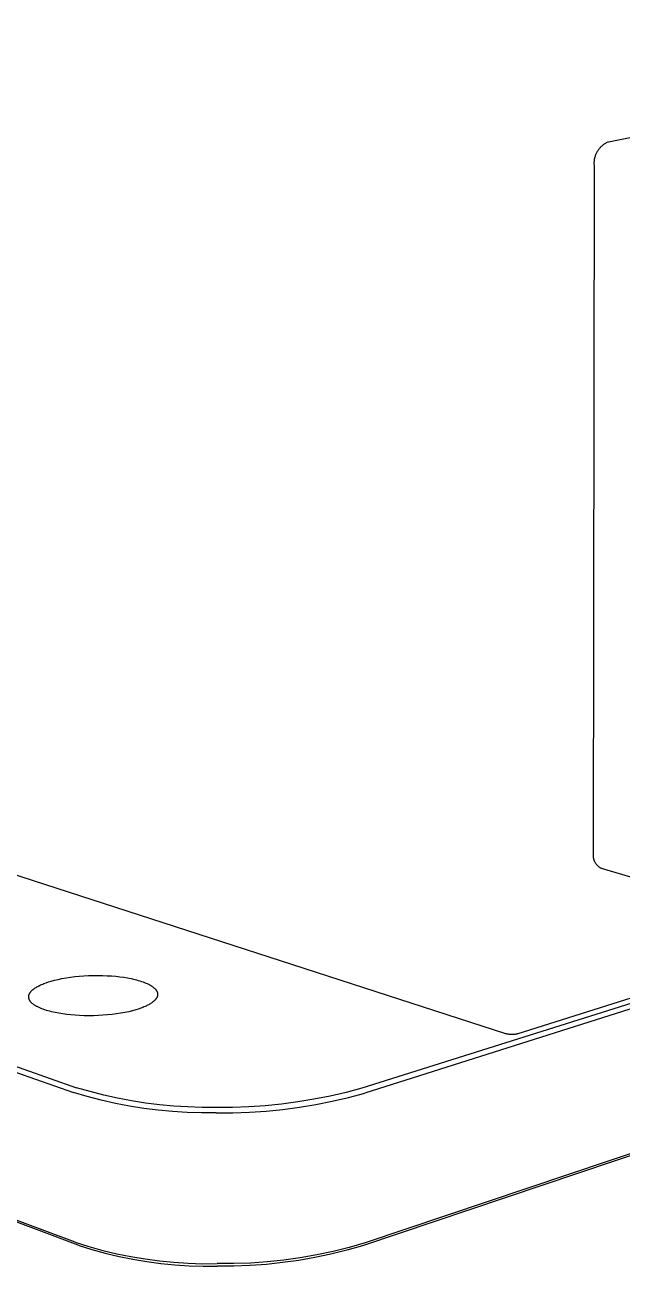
# Model space of a CAD drawing. Header units: millimetres. Extents: x -573 to 3430, y 0 to 3769.
# Drawn here: x 1530.9 to 1582.6, y 232 to 339.3 of the extents above; entities that cross this region are included whole.
import ezdxf

# ---------------------------------------------------------------- set-up
doc = ezdxf.new("R2010")
doc.units = ezdxf.units.MM
doc.layers.add('01 Basic thick', color=7, linetype='Continuous', lineweight=35)

msp = doc.modelspace()

# ---------------------------------------------------------------- linework, layer by layer
at = {"layer": '01 Basic thick', "lineweight": -3}
for p, q in [((1652.208, 343.025), (1581.363, 329.172)), ((1839.818, 335.619), (1560.049, 247.367)), ((1840.007, 335.393), (1560.294, 246.942)), ((1834.781, 334.295), (1573.54, 252.074)), ((1580.473, 328.475), (1580.435, 328.419)), ((1580.513, 328.53), (1580.473, 328.475)), ((1580.555, 328.583), (1580.513, 328.53)), ((1580.598, 328.634), (1580.555, 328.583)), ((1580.644, 328.684), (1580.598, 328.634)), ((1580.69, 328.733), (1580.644, 328.684)), ((1580.739, 328.78), (1580.69, 328.733)), ((1580.789, 328.825), (1580.739, 328.78)), ((1580.841, 328.868), (1580.789, 328.825)), ((1580.894, 328.91), (1580.841, 328.868)), ((1580.948, 328.949), (1580.894, 328.91)), ((1581.004, 328.987), (1580.948, 328.949)), ((1581.061, 329.023), (1581.004, 328.987)), ((1581.12, 329.057), (1581.061, 329.023)), ((1581.179, 329.089), (1581.12, 329.057)), ((1581.24, 329.119), (1581.179, 329.089)), ((1581.301, 329.146), (1581.24, 329.119)), ((1581.363, 329.172), (1581.301, 329.146)), ((1839.259, 327.683), (1560.105, 233.743)), ((1839.476, 327.853), (1560.348, 233.995)), ((1580.116, 327.403), (1580.115, 327.335)), ((1580.119, 327.47), (1580.116, 327.403)), ((1580.124, 327.537), (1580.119, 327.47)), ((1580.132, 327.604), (1580.124, 327.537)), ((1580.142, 327.671), (1580.132, 327.604)), ((1580.155, 327.737), (1580.142, 327.671)), ((1580.169, 327.803), (1580.155, 327.737)), ((1580.186, 327.869), (1580.169, 327.803)), ((1580.205, 327.933), (1580.186, 327.869)), ((1580.227, 327.997), (1580.205, 327.933)), ((1580.25, 328.06), (1580.227, 327.997)), ((1580.276, 328.123), (1580.25, 328.06)), ((1580.304, 328.184), (1580.276, 328.123)), ((1580.334, 328.245), (1580.304, 328.184)), ((1580.366, 328.304), (1580.334, 328.245)), ((1580.4, 328.362), (1580.366, 328.304)), ((1580.435, 328.419), (1580.4, 328.362)), ((1580.12, 327.201), (1580.044, 267.684)), ((1580.115, 327.335), (1580.116, 327.268)), ((1580.116, 327.268), (1580.12, 327.201)), ((1572.492, 252.078), (1457.209, 289.405)), ((1443.239, 279.461), (1535.111, 246.985)), ((1443.486, 279.809), (1535.377, 247.409)), ((1535.253, 234.041), (1443.632, 268.468)), ((1535.525, 233.788), (1443.898, 268.241)), ((1580.036, 267.597), (1580.035, 267.554)), ((1580.035, 267.554), (1580.035, 267.51)), ((1580.035, 267.51), (1580.036, 267.467)), ((1580.04, 267.641), (1580.036, 267.597)), ((1580.036, 267.467), (1580.039, 267.424)), ((1580.039, 267.424), (1580.043, 267.38)), ((1580.044, 267.684), (1580.04, 267.641)), ((1580.043, 267.38), (1580.048, 267.337)), ((1580.048, 267.337), (1580.056, 267.294)), ((1580.056, 267.294), (1580.064, 267.252)), ((1580.064, 267.252), (1580.074, 267.21)), ((1580.074, 267.21), (1580.086, 267.168)), ((1580.086, 267.168), (1580.099, 267.126)), ((1580.099, 267.126), (1580.113, 267.085)), ((1580.113, 267.085), (1580.129, 267.045)), ((1580.129, 267.045), (1580.146, 267.005)), ((1580.146, 267.005), (1580.164, 266.965)), ((1580.164, 266.965), (1580.184, 266.927)), ((1580.184, 266.927), (1580.205, 266.889)), ((1580.205, 266.889), (1580.227, 266.851)), ((1580.227, 266.851), (1580.251, 266.815)), ((1580.251, 266.815), (1580.275, 266.779)), ((1580.275, 266.779), (1580.301, 266.744)), ((1580.301, 266.744), (1580.329, 266.71)), ((1580.329, 266.71), (1580.357, 266.677)), ((1580.357, 266.677), (1580.386, 266.645)), ((1580.386, 266.645), (1580.417, 266.614)), ((1580.417, 266.614), (1580.448, 266.585)), ((1580.448, 266.585), (1580.481, 266.556)), ((1580.481, 266.556), (1580.514, 266.528)), ((1580.514, 266.528), (1580.549, 266.502)), ((1580.549, 266.502), (1580.584, 266.476)), ((1580.584, 266.476), (1580.62, 266.452)), ((1580.62, 266.452), (1580.657, 266.429)), ((1580.657, 266.429), (1580.695, 266.408)), ((1580.695, 266.408), (1580.733, 266.387)), ((1580.733, 266.387), (1580.772, 266.368)), ((1583.303, 265.617), (1580.779, 266.366)), ((1532.756, 256.483), (1532.963, 256.552)), ((1532.963, 256.552), (1533.179, 256.618)), ((1533.179, 256.618), (1533.474, 256.698)), ((1533.474, 256.698), (1533.79, 256.773)), ((1533.79, 256.773), (1534.126, 256.842)), ((1534.126, 256.842), (1534.48, 256.905)), ((1534.48, 256.905), (1534.85, 256.961)), ((1534.85, 256.961), (1535.233, 257.008)), ((1535.233, 257.008), (1535.626, 257.048)), ((1535.626, 257.048), (1536.027, 257.078)), ((1536.027, 257.078), (1536.431, 257.099)), ((1536.431, 257.099), (1536.837, 257.111)), ((1536.837, 257.111), (1537.241, 257.114)), ((1537.241, 257.114), (1537.639, 257.108)), ((1537.639, 257.108), (1538.028, 257.093)), ((1538.028, 257.093), (1538.407, 257.069)), ((1538.407, 257.069), (1538.772, 257.038)), ((1538.772, 257.038), (1539.122, 257)), ((1539.122, 257), (1539.461, 256.954)), ((1539.461, 256.954), (1539.794, 256.9)), ((1539.794, 256.9), (1540.118, 256.837)), ((1540.118, 256.837), (1540.429, 256.766)), ((1540.429, 256.766), (1540.579, 256.727)), ((1540.579, 256.727), (1540.725, 256.687)), ((1540.725, 256.687), (1540.867, 256.645)), ((1540.867, 256.645), (1541.004, 256.6)), ((1541.004, 256.6), (1541.135, 256.554)), ((1541.135, 256.554), (1541.261, 256.507)), ((1531.278, 255.441), (1531.282, 255.453)), ((1531.282, 255.453), (1531.286, 255.464)), ((1531.286, 255.464), (1531.291, 255.476)), ((1531.291, 255.476), (1531.296, 255.488)), ((1531.296, 255.488), (1531.301, 255.499)), ((1531.301, 255.499), (1531.306, 255.511)), ((1531.306, 255.511), (1531.311, 255.523)), ((1531.311, 255.523), (1531.317, 255.534)), ((1531.317, 255.534), (1531.329, 255.558)), ((1531.329, 255.558), (1531.342, 255.581)), ((1531.342, 255.581), (1531.356, 255.605)), ((1531.356, 255.605), (1531.372, 255.628)), ((1531.372, 255.628), (1531.388, 255.651)), ((1531.388, 255.651), (1531.405, 255.675)), ((1531.405, 255.675), (1531.423, 255.698)), ((1531.423, 255.698), (1531.443, 255.721)), ((1531.443, 255.721), (1531.463, 255.744)), ((1531.463, 255.744), (1531.484, 255.768)), ((1531.484, 255.768), (1531.506, 255.791)), ((1531.506, 255.791), (1531.53, 255.814)), ((1531.53, 255.814), (1531.554, 255.837)), ((1531.554, 255.837), (1531.579, 255.86)), ((1531.579, 255.86), (1531.606, 255.883)), ((1531.606, 255.883), (1531.633, 255.905)), ((1531.633, 255.905), (1531.661, 255.928)), ((1531.661, 255.928), (1531.691, 255.951)), ((1531.691, 255.951), (1531.752, 255.995)), ((1531.752, 255.995), (1531.817, 256.04)), ((1531.817, 256.04), (1531.886, 256.083)), ((1531.886, 256.083), (1531.959, 256.127)), ((1531.959, 256.127), (1532.035, 256.169)), ((1532.035, 256.169), (1532.114, 256.211)), ((1532.114, 256.211), (1532.197, 256.252)), ((1532.197, 256.252), (1532.283, 256.293)), ((1532.283, 256.293), (1532.372, 256.332)), ((1532.372, 256.332), (1532.464, 256.371)), ((1532.464, 256.371), (1532.558, 256.409)), ((1532.558, 256.409), (1532.756, 256.483)), ((1541.261, 256.507), (1541.381, 256.458)), ((1541.381, 256.458), (1541.496, 256.407)), ((1541.496, 256.407), (1541.604, 256.355)), ((1541.604, 256.355), (1541.655, 256.328)), ((1541.655, 256.328), (1541.705, 256.301)), ((1541.705, 256.301), (1541.753, 256.274)), ((1541.753, 256.274), (1541.8, 256.247)), ((1541.8, 256.247), (1541.845, 256.219)), ((1541.845, 256.219), (1541.888, 256.191)), ((1541.888, 256.191), (1541.929, 256.163)), ((1541.929, 256.163), (1541.969, 256.134)), ((1541.969, 256.134), (1542.007, 256.106)), ((1542.007, 256.106), (1542.043, 256.077)), ((1542.043, 256.077), (1542.077, 256.048)), ((1542.077, 256.048), (1542.11, 256.018)), ((1542.11, 256.018), (1542.141, 255.989)), ((1542.141, 255.989), (1542.17, 255.96)), ((1542.17, 255.96), (1542.183, 255.945)), ((1542.183, 255.945), (1542.197, 255.93)), ((1542.197, 255.93), (1542.21, 255.915)), ((1542.21, 255.915), (1542.222, 255.9)), ((1542.222, 255.9), (1542.234, 255.885)), ((1542.234, 255.885), (1542.246, 255.871)), ((1542.246, 255.871), (1542.257, 255.856)), ((1542.257, 255.856), (1542.267, 255.841)), ((1542.267, 255.841), (1542.277, 255.826)), ((1542.277, 255.826), (1542.287, 255.811)), ((1542.287, 255.811), (1542.296, 255.796)), ((1542.296, 255.796), (1542.305, 255.781)), ((1542.305, 255.781), (1542.314, 255.766)), ((1542.314, 255.766), (1542.322, 255.751)), ((1542.322, 255.751), (1542.329, 255.736)), ((1542.329, 255.736), (1542.336, 255.721)), ((1542.336, 255.721), (1542.343, 255.706)), ((1542.343, 255.706), (1542.349, 255.691)), ((1542.349, 255.691), (1542.355, 255.676)), ((1542.355, 255.676), (1542.36, 255.661)), ((1542.36, 255.661), (1542.365, 255.646)), ((1542.365, 255.646), (1542.37, 255.631)), ((1542.37, 255.631), (1542.374, 255.616)), ((1542.374, 255.616), (1542.377, 255.601)), ((1542.377, 255.601), (1542.381, 255.586)), ((1542.381, 255.586), (1542.383, 255.571)), ((1542.383, 255.571), (1542.386, 255.556)), ((1542.386, 255.556), (1542.388, 255.542)), ((1542.388, 255.542), (1542.389, 255.527)), ((1542.389, 255.527), (1542.39, 255.512)), ((1542.39, 255.512), (1542.391, 255.497)), ((1542.391, 255.449), (1542.39, 255.437)), ((1542.391, 255.497), (1542.392, 255.482)), ((1542.392, 255.482), (1542.391, 255.471)), ((1542.391, 255.471), (1542.391, 255.46)), ((1542.391, 255.46), (1542.391, 255.449)), ((1531.249, 255.268), (1531.25, 255.279)), ((1531.249, 255.256), (1531.249, 255.268)), ((1531.25, 255.242), (1531.249, 255.256)), ((1531.25, 255.291), (1531.251, 255.302)), ((1531.25, 255.279), (1531.25, 255.291)), ((1531.251, 255.227), (1531.25, 255.242)), ((1531.251, 255.302), (1531.252, 255.314)), ((1531.252, 255.212), (1531.251, 255.227)), ((1531.252, 255.314), (1531.253, 255.325)), ((1531.253, 255.198), (1531.252, 255.212)), ((1531.253, 255.325), (1531.254, 255.337)), ((1531.255, 255.183), (1531.253, 255.198)), ((1531.254, 255.337), (1531.256, 255.348)), ((1531.258, 255.168), (1531.255, 255.183)), ((1531.256, 255.348), (1531.258, 255.36)), ((1531.258, 255.36), (1531.26, 255.371)), ((1531.26, 255.153), (1531.258, 255.168)), ((1531.26, 255.371), (1531.263, 255.383)), ((1531.264, 255.138), (1531.26, 255.153)), ((1531.263, 255.383), (1531.265, 255.395)), ((1531.267, 255.124), (1531.264, 255.138)), ((1531.265, 255.395), (1531.268, 255.406)), ((1531.271, 255.109), (1531.267, 255.124)), ((1531.268, 255.406), (1531.271, 255.418)), ((1531.271, 255.418), (1531.275, 255.429)), ((1531.276, 255.094), (1531.271, 255.109)), ((1531.275, 255.429), (1531.278, 255.441)), ((1531.281, 255.079), (1531.276, 255.094)), ((1531.286, 255.064), (1531.281, 255.079)), ((1531.292, 255.049), (1531.286, 255.064)), ((1531.298, 255.034), (1531.292, 255.049)), ((1531.305, 255.019), (1531.298, 255.034)), ((1531.312, 255.004), (1531.305, 255.019)), ((1531.319, 254.989), (1531.312, 255.004)), ((1531.327, 254.974), (1531.319, 254.989)), ((1531.336, 254.959), (1531.327, 254.974)), ((1531.344, 254.945), (1531.336, 254.959)), ((1531.354, 254.93), (1531.344, 254.945)), ((1531.363, 254.915), (1531.354, 254.93)), ((1531.374, 254.9), (1531.363, 254.915)), ((1531.384, 254.885), (1531.374, 254.9)), ((1531.395, 254.87), (1531.384, 254.885)), ((1531.407, 254.855), (1531.395, 254.87)), ((1531.419, 254.84), (1531.407, 254.855)), ((1531.431, 254.826), (1531.419, 254.84)), ((1531.444, 254.811), (1531.431, 254.826)), ((1531.471, 254.781), (1531.444, 254.811)), ((1531.5, 254.752), (1531.471, 254.781)), ((1531.53, 254.722), (1531.5, 254.752)), ((1531.563, 254.693), (1531.53, 254.722)), ((1531.597, 254.664), (1531.563, 254.693)), ((1531.633, 254.635), (1531.597, 254.664)), ((1531.671, 254.607), (1531.633, 254.635)), ((1531.711, 254.578), (1531.671, 254.607)), ((1531.752, 254.55), (1531.711, 254.578)), ((1531.795, 254.522), (1531.752, 254.55)), ((1531.84, 254.494), (1531.795, 254.522)), ((1531.886, 254.467), (1531.84, 254.494)), ((1531.935, 254.44), (1531.886, 254.467)), ((1531.985, 254.413), (1531.935, 254.44)), ((1532.036, 254.386), (1531.985, 254.413)), ((1532.144, 254.334), (1532.036, 254.386)), ((1541.214, 254.384), (1541.122, 254.347)), ((1541.304, 254.423), (1541.214, 254.384)), ((1541.39, 254.462), (1541.304, 254.423)), ((1541.474, 254.503), (1541.39, 254.462)), ((1541.554, 254.544), (1541.474, 254.503)), ((1541.632, 254.585), (1541.554, 254.544)), ((1541.705, 254.627), (1541.632, 254.585)), ((1541.776, 254.67), (1541.705, 254.627)), ((1541.842, 254.713), (1541.776, 254.67)), ((1541.906, 254.757), (1541.842, 254.713)), ((1541.965, 254.801), (1541.906, 254.757)), ((1541.993, 254.823), (1541.965, 254.801)), ((1542.021, 254.846), (1541.993, 254.823)), ((1542.047, 254.868), (1542.021, 254.846)), ((1542.072, 254.891), (1542.047, 254.868)), ((1542.097, 254.913), (1542.072, 254.891)), ((1542.12, 254.936), (1542.097, 254.913)), ((1542.143, 254.958), (1542.12, 254.936)), ((1542.165, 254.981), (1542.143, 254.958)), ((1542.185, 255.004), (1542.165, 254.981)), ((1542.205, 255.027), (1542.185, 255.004)), ((1542.223, 255.05), (1542.205, 255.027)), ((1542.241, 255.073), (1542.223, 255.05)), ((1542.258, 255.095), (1542.241, 255.073)), ((1542.273, 255.118), (1542.258, 255.095)), ((1542.288, 255.141), (1542.273, 255.118)), ((1542.302, 255.164), (1542.288, 255.141)), ((1542.314, 255.187), (1542.302, 255.164)), ((1542.326, 255.21), (1542.314, 255.187)), ((1542.337, 255.233), (1542.326, 255.21)), ((1542.342, 255.244), (1542.337, 255.233)), ((1542.347, 255.256), (1542.342, 255.244)), ((1542.351, 255.267), (1542.347, 255.256)), ((1542.355, 255.279), (1542.351, 255.267)), ((1542.359, 255.29), (1542.355, 255.279)), ((1542.363, 255.302), (1542.359, 255.29)), ((1542.367, 255.313), (1542.363, 255.302)), ((1542.37, 255.324), (1542.367, 255.313)), ((1542.373, 255.336), (1542.37, 255.324)), ((1542.376, 255.347), (1542.373, 255.336)), ((1542.379, 255.358), (1542.376, 255.347)), ((1542.381, 255.37), (1542.379, 255.358)), ((1542.383, 255.381), (1542.381, 255.37)), ((1542.385, 255.392), (1542.383, 255.381)), ((1542.387, 255.404), (1542.385, 255.392)), ((1542.388, 255.415), (1542.387, 255.404)), ((1542.389, 255.426), (1542.388, 255.415)), ((1542.39, 255.437), (1542.389, 255.426)), ((1532.259, 254.283), (1532.144, 254.334)), ((1532.379, 254.234), (1532.259, 254.283)), ((1532.506, 254.186), (1532.379, 254.234)), ((1532.638, 254.14), (1532.506, 254.186)), ((1532.775, 254.095), (1532.638, 254.14)), ((1532.917, 254.053), (1532.775, 254.095)), ((1533.064, 254.012), (1532.917, 254.053)), ((1533.215, 253.974), (1533.064, 254.012)), ((1533.529, 253.902), (1533.215, 253.974)), ((1533.855, 253.839), (1533.529, 253.902)), ((1534.191, 253.785), (1533.855, 253.839)), ((1534.534, 253.739), (1534.191, 253.785)), ((1534.888, 253.7), (1534.534, 253.739)), ((1535.257, 253.669), (1534.888, 253.7)), ((1535.64, 253.646), (1535.257, 253.669)), ((1536.033, 253.632), (1535.64, 253.646)), ((1536.436, 253.626), (1536.033, 253.632)), ((1536.843, 253.63), (1536.436, 253.626)), ((1537.252, 253.643), (1536.843, 253.63)), ((1537.66, 253.665), (1537.252, 253.643)), ((1538.064, 253.697), (1537.66, 253.665)), ((1538.459, 253.738), (1538.064, 253.697)), ((1538.844, 253.787), (1538.459, 253.738)), ((1539.215, 253.844), (1538.844, 253.787)), ((1539.569, 253.909), (1539.215, 253.844)), ((1539.905, 253.98), (1539.569, 253.909)), ((1540.221, 254.057), (1539.905, 253.98)), ((1540.515, 254.138), (1540.221, 254.057)), ((1540.726, 254.204), (1540.515, 254.138)), ((1540.929, 254.273), (1540.726, 254.204)), ((1541.122, 254.347), (1540.929, 254.273)), ((1572.549, 252.061), (1572.492, 252.078)), ((1572.606, 252.046), (1572.549, 252.061)), ((1572.664, 252.032), (1572.606, 252.046)), ((1572.722, 252.021), (1572.664, 252.032)), ((1572.78, 252.012), (1572.722, 252.021)), ((1572.839, 252.004), (1572.78, 252.012)), ((1572.898, 251.999), (1572.839, 252.004)), ((1572.957, 251.996), (1572.898, 251.999)), ((1573.016, 251.995), (1572.957, 251.996)), ((1573.075, 251.995), (1573.016, 251.995)), ((1573.134, 251.998), (1573.075, 251.995)), ((1573.193, 252.003), (1573.134, 251.998)), ((1573.251, 252.01), (1573.193, 252.003)), ((1573.31, 252.019), (1573.251, 252.01)), ((1573.368, 252.03), (1573.31, 252.019)), ((1573.426, 252.042), (1573.368, 252.03)), ((1573.483, 252.057), (1573.426, 252.042)), ((1573.54, 252.074), (1573.483, 252.057)), ((1536.312, 246.635), (1535.111, 246.985)), ((1536.553, 247.067), (1535.377, 247.409)), ((1537.74, 246.762), (1536.553, 247.067)), ((1558.68, 247.001), (1557.301, 246.681)), ((1560.049, 247.367), (1558.68, 247.001)), ((1558.898, 246.568), (1560.294, 246.942)), ((1537.523, 246.324), (1536.312, 246.635)), ((1538.743, 246.051), (1537.523, 246.324)), ((1538.935, 246.496), (1537.74, 246.762)), ((1539.972, 245.817), (1538.743, 246.051)), ((1540.139, 246.267), (1538.935, 246.496)), ((1541.207, 245.622), (1539.972, 245.817)), ((1541.349, 246.077), (1540.139, 246.267)), ((1542.565, 245.925), (1541.349, 246.077)), ((1543.784, 245.812), (1542.565, 245.925)), ((1545.007, 245.738), (1543.784, 245.812)), ((1551.701, 245.849), (1550.288, 245.755)), ((1553.111, 245.989), (1551.701, 245.849)), ((1554.515, 246.174), (1553.111, 245.989)), ((1555.912, 246.405), (1554.515, 246.174)), ((1554.646, 245.722), (1556.072, 245.958)), ((1557.301, 246.681), (1555.912, 246.405)), ((1556.072, 245.958), (1557.49, 246.24)), ((1557.49, 246.24), (1558.898, 246.568)), ((1542.448, 245.467), (1541.207, 245.622)), ((1543.693, 245.352), (1542.448, 245.467)), ((1544.941, 245.276), (1543.693, 245.352)), ((1546.191, 245.239), (1544.941, 245.276)), ((1546.232, 245.702), (1545.007, 245.738)), ((1547.442, 245.243), (1546.191, 245.239)), ((1547.457, 245.706), (1546.232, 245.702)), ((1547.442, 245.243), (1548.887, 245.245)), ((1548.873, 245.708), (1547.457, 245.706)), ((1550.288, 245.755), (1548.873, 245.708)), ((1548.887, 245.245), (1550.332, 245.294)), ((1550.332, 245.294), (1551.774, 245.39)), ((1551.774, 245.39), (1553.213, 245.532)), ((1553.213, 245.532), (1554.646, 245.722)), ((1535.253, 234.041), (1536.446, 233.67)), ((1560.348, 233.995), (1558.96, 233.599)), ((1535.525, 233.788), (1536.693, 233.425)), ((1536.446, 233.67), (1537.65, 233.341)), ((1536.693, 233.425), (1537.872, 233.102)), ((1537.65, 233.341), (1538.864, 233.052)), ((1537.872, 233.102), (1539.062, 232.819)), ((1538.864, 233.052), (1540.088, 232.804)), ((1556.149, 232.953), (1554.728, 232.703)), ((1557.375, 233.015), (1555.993, 232.722)), ((1557.56, 233.252), (1556.149, 232.953)), ((1558.746, 233.356), (1557.375, 233.015)), ((1558.96, 233.599), (1557.56, 233.252)), ((1560.105, 233.743), (1558.746, 233.356)), ((1539.062, 232.819), (1540.261, 232.576)), ((1540.088, 232.804), (1541.319, 232.598)), ((1540.261, 232.576), (1541.467, 232.374)), ((1541.319, 232.598), (1542.557, 232.434)), ((1541.467, 232.374), (1542.679, 232.212)), ((1542.557, 232.434), (1543.799, 232.311)), ((1542.679, 232.212), (1543.896, 232.092)), ((1543.799, 232.311), (1545.045, 232.23)), ((1543.896, 232.092), (1545.116, 232.013)), ((1545.045, 232.23), (1546.293, 232.191)), ((1545.116, 232.013), (1546.338, 231.975)), ((1546.293, 232.191), (1547.541, 232.195)), ((1546.338, 231.975), (1547.561, 231.978)), ((1548.984, 232.197), (1547.541, 232.195)), ((1548.974, 231.98), (1547.561, 231.978)), ((1550.387, 232.032), (1548.974, 231.98)), ((1550.425, 232.249), (1548.984, 232.197)), ((1551.796, 232.131), (1550.387, 232.032)), ((1551.864, 232.351), (1550.425, 232.249)), ((1553.202, 232.28), (1551.796, 232.131)), ((1553.299, 232.502), (1551.864, 232.351)), ((1554.601, 232.477), (1553.202, 232.28)), ((1554.728, 232.703), (1553.299, 232.502)), ((1555.993, 232.722), (1554.601, 232.477))]:
    msp.add_line(p, q, dxfattribs=at)

doc.saveas('drawing.dxf')
